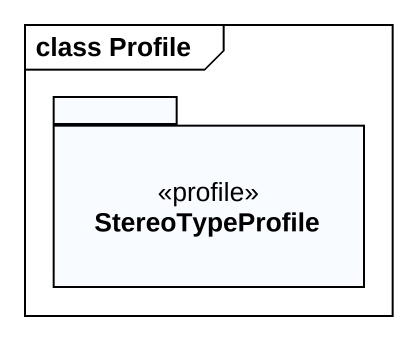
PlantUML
@startuml
mainframe class Profile
package StereoTypeProfile <<profile>> {
}
@enduml
